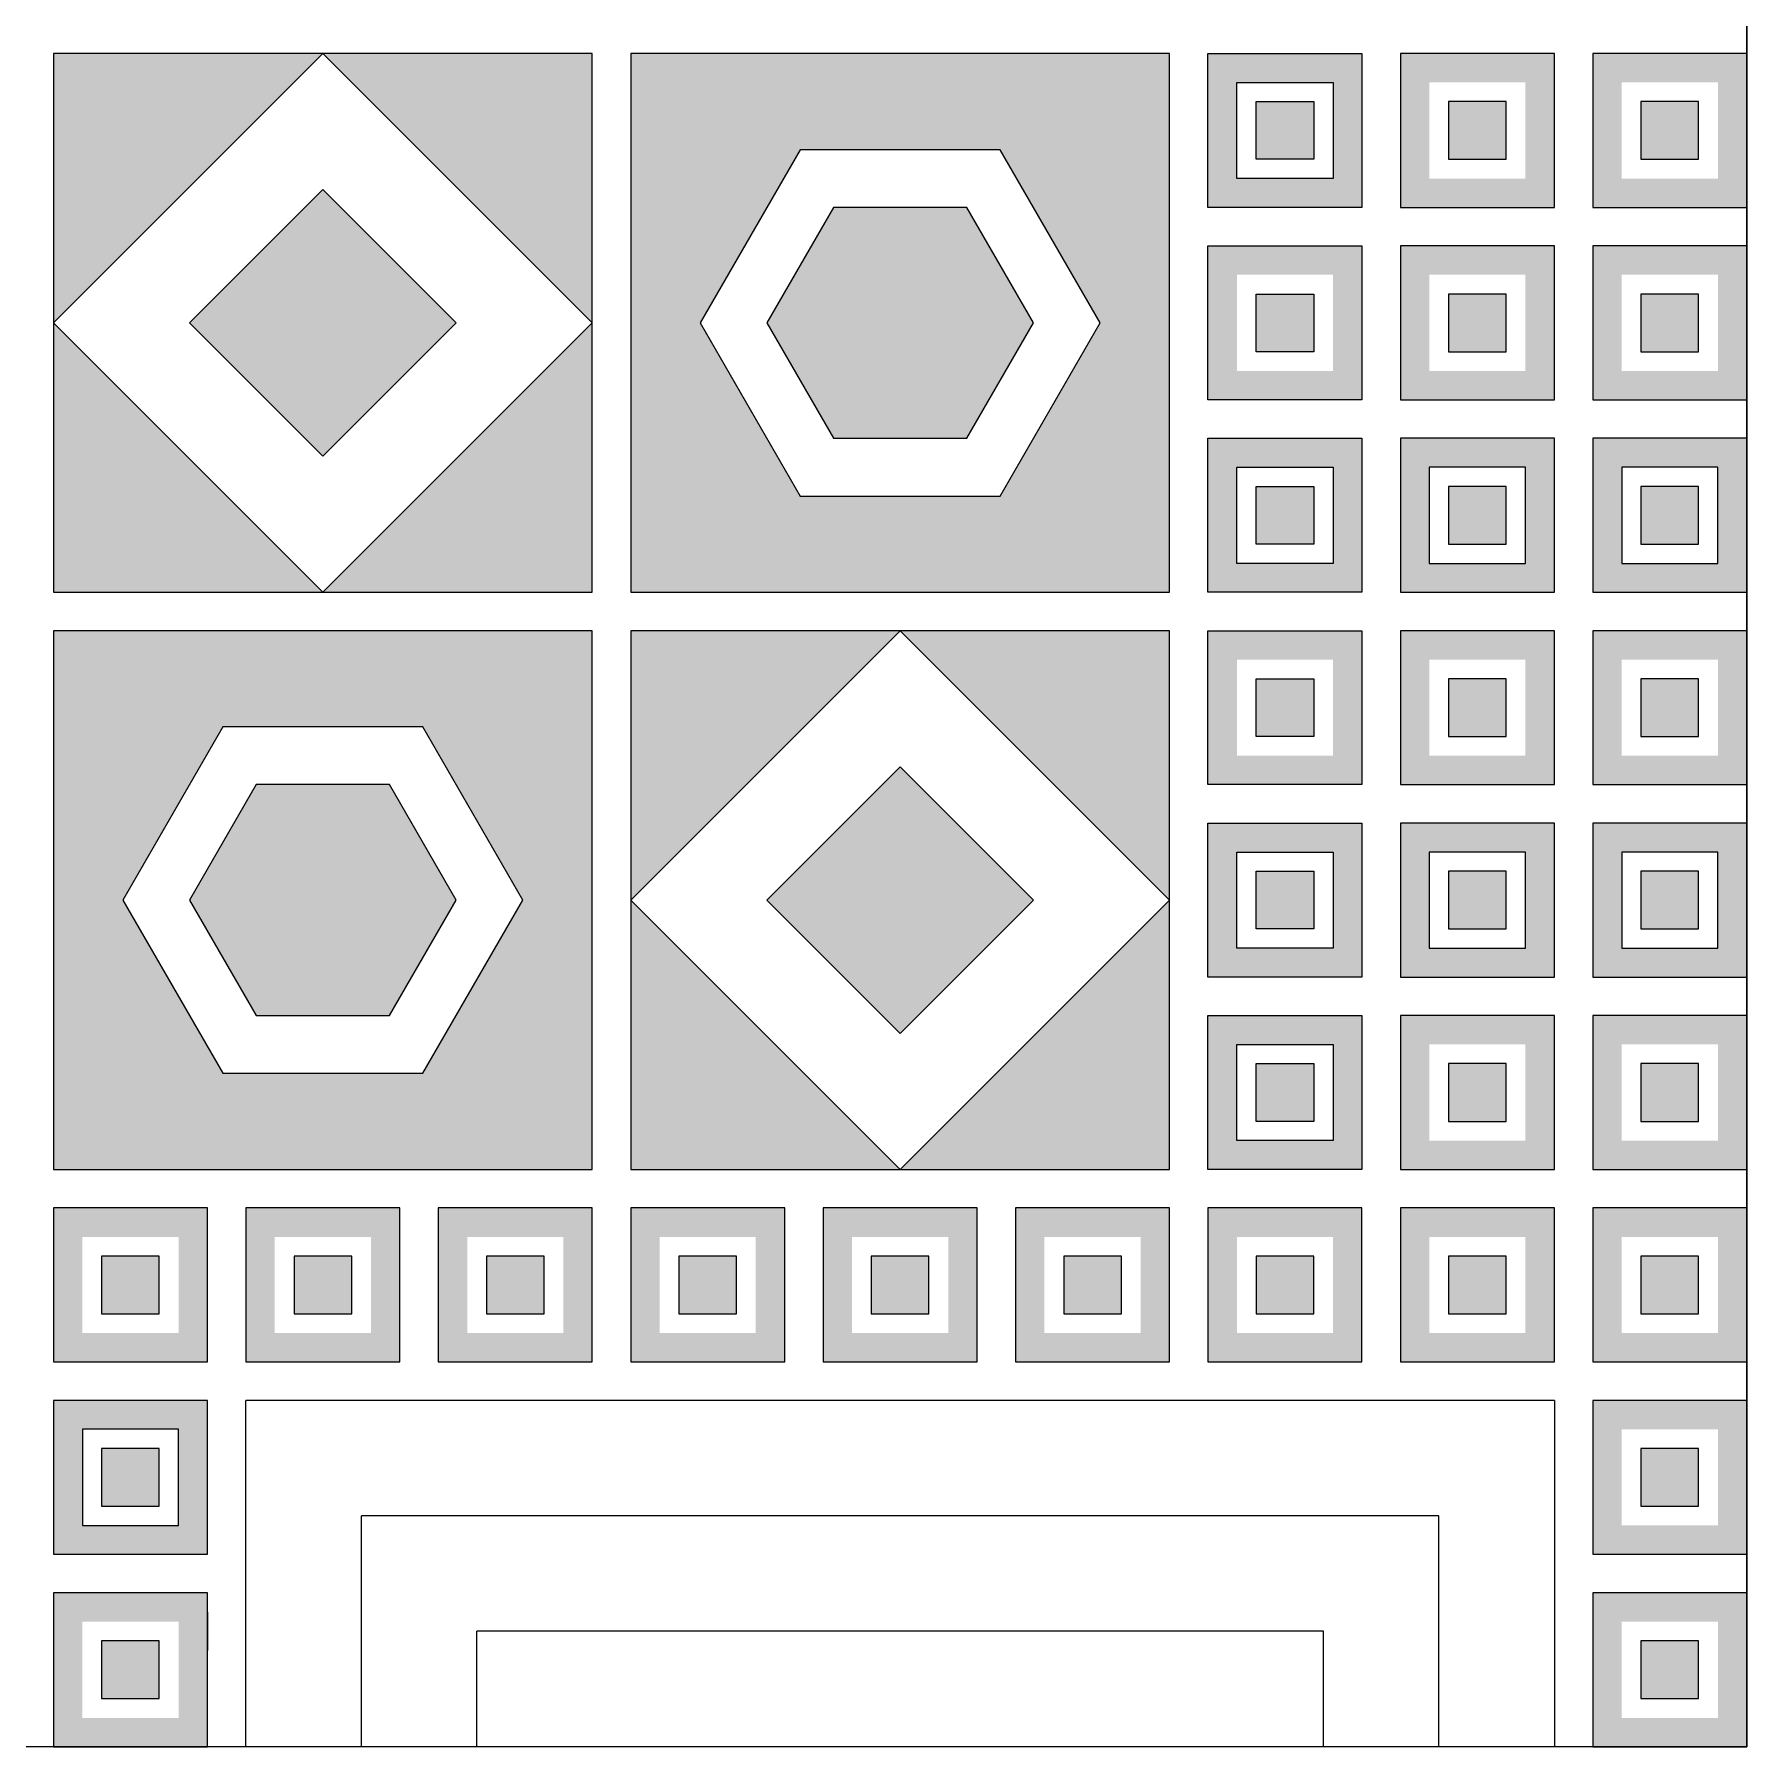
# Model space of a CAD drawing. Header units: millimetres. Extents: x -105 to 786, y -24 to 949.
# Drawn here: x 398.3 to 487.3, y 81.3 to 170.3 of the extents above; entities that cross this region are included whole.
import ezdxf

# ---------------------------------------------------------------- set-up
doc = ezdxf.new("R2010")
doc.units = ezdxf.units.MM

msp = doc.modelspace()

# ---------------------------------------------------------------- hatches: boundary and pattern name
at = {"true_color": 0x7aafdf}
h = msp.add_hatch(color=143, dxfattribs=at)
h.dxf.hatch_style = 1
h.paths.add_polyline_path([(427.299, 155.282), (413.299, 141.282), (427.299, 141.282)])
h.paths.add_polyline_path([(427.299, 169.282), (413.299, 169.282), (427.299, 155.282)])
h.paths.add_polyline_path([(413.299, 169.282), (399.299, 169.282), (399.299, 155.282)])
h.paths.add_polyline_path([(399.299, 155.282), (399.299, 141.282), (413.299, 141.282)])
h.paths.add_polyline_path([(450.227, 155.282), (446.763, 161.282), (439.835, 161.282), (436.371, 155.282), (439.835, 149.282), (446.763, 149.282)])
at = {"true_color": 0x636466}
h = msp.add_hatch(color=251, dxfattribs=at)
h.dxf.hatch_style = 1
h.paths.add_polyline_path([(413.299, 162.21), (406.37, 155.282), (413.299, 148.353), (420.228, 155.282)])
h.paths.add_polyline_path([(457.299, 169.282), (429.299, 169.282), (429.299, 141.282), (457.299, 141.282)])
h.paths.add_polyline_path([(432.907, 155.282), (438.103, 164.282), (448.495, 164.282), (453.691, 155.282), (448.495, 146.282), (438.103, 146.282)], flags=16)
h.paths.add_polyline_path([(439.835, 149.282), (436.371, 155.282), (439.835, 161.282), (446.763, 161.282), (450.227, 155.282), (446.763, 149.282)], flags=0)
h = msp.add_hatch(color=12)
h.dxf.hatch_style = 1
h.paths.add_polyline_path([(459.299, 169.282), (467.299, 169.282), (467.299, 161.282), (459.299, 161.282)])
h.paths.add_polyline_path([(460.799, 167.782), (460.799, 162.782), (465.799, 162.782), (465.799, 167.782)], flags=16)
h.paths.add_polyline_path([(461.799, 166.782), (461.799, 163.782), (464.799, 163.782), (464.799, 166.782)], flags=0)
h.paths.add_polyline_path([(461.799, 166.782), (464.799, 166.782), (464.799, 163.782), (461.799, 163.782)], flags=0)
h = msp.add_hatch(color=12)
h.dxf.hatch_style = 1
h.paths.add_polyline_path([(469.299, 161.282), (477.299, 161.282), (477.299, 169.282), (469.299, 169.282)])
h.paths.add_polyline_path([(470.799, 162.782), (470.799, 167.782), (475.799, 167.782), (475.799, 162.782)], flags=16)
h.paths.add_polyline_path([(471.799, 163.782), (471.799, 166.782), (474.799, 166.782), (474.799, 163.782)], flags=0)
h.paths.add_polyline_path([(471.799, 163.782), (474.799, 163.782), (474.799, 166.782), (471.799, 166.782)], flags=0)
h = msp.add_hatch(color=12)
h.dxf.hatch_style = 1
h.paths.add_polyline_path([(479.299, 161.282), (487.299, 161.282), (487.299, 169.282), (479.299, 169.282)])
h.paths.add_polyline_path([(480.799, 162.782), (480.799, 167.782), (485.799, 167.782), (485.799, 162.782)], flags=16)
h.paths.add_polyline_path([(481.799, 163.782), (481.799, 166.782), (484.799, 166.782), (484.799, 163.782)], flags=0)
h.paths.add_polyline_path([(481.799, 163.782), (484.799, 163.782), (484.799, 166.782), (481.799, 166.782)], flags=0)
h = msp.add_hatch(color=12)
h.dxf.hatch_style = 1
h.paths.add_polyline_path([(461.799, 166.782), (464.799, 166.782), (464.799, 163.782), (461.799, 163.782)])
h = msp.add_hatch(color=12)
h.dxf.hatch_style = 1
h.paths.add_polyline_path([(471.799, 163.782), (474.799, 163.782), (474.799, 166.782), (471.799, 166.782)])
h = msp.add_hatch(color=12)
h.dxf.hatch_style = 1
h.paths.add_polyline_path([(481.799, 163.782), (484.799, 163.782), (484.799, 166.782), (481.799, 166.782)])
h = msp.add_hatch(color=12)
h.dxf.hatch_style = 1
h.paths.add_polyline_path([(459.299, 159.282), (467.299, 159.282), (467.299, 151.282), (459.299, 151.282)])
h.paths.add_polyline_path([(460.799, 157.782), (460.799, 152.782), (465.799, 152.782), (465.799, 157.782)], flags=16)
h.paths.add_polyline_path([(461.799, 156.782), (461.799, 153.782), (464.799, 153.782), (464.799, 156.782)], flags=0)
h.paths.add_polyline_path([(461.799, 156.782), (464.799, 156.782), (464.799, 153.782), (461.799, 153.782)], flags=0)
h = msp.add_hatch(color=12)
h.dxf.hatch_style = 1
h.paths.add_polyline_path([(469.299, 151.282), (477.299, 151.282), (477.299, 159.282), (469.299, 159.282)])
h.paths.add_polyline_path([(470.799, 152.782), (470.799, 157.782), (475.799, 157.782), (475.799, 152.782)], flags=16)
h.paths.add_polyline_path([(471.799, 153.782), (471.799, 156.782), (474.799, 156.782), (474.799, 153.782)], flags=0)
h.paths.add_polyline_path([(471.799, 153.782), (474.799, 153.782), (474.799, 156.782), (471.799, 156.782)], flags=0)
h = msp.add_hatch(color=12)
h.dxf.hatch_style = 1
h.paths.add_polyline_path([(479.299, 151.282), (487.299, 151.282), (487.299, 159.282), (479.299, 159.282)])
h.paths.add_polyline_path([(480.799, 152.782), (480.799, 157.782), (485.799, 157.782), (485.799, 152.782)], flags=16)
h.paths.add_polyline_path([(481.799, 153.782), (481.799, 156.782), (484.799, 156.782), (484.799, 153.782)], flags=0)
h.paths.add_polyline_path([(481.799, 153.782), (484.799, 153.782), (484.799, 156.782), (481.799, 156.782)], flags=0)
h = msp.add_hatch(color=12)
h.dxf.hatch_style = 1
h.paths.add_polyline_path([(461.799, 156.782), (464.799, 156.782), (464.799, 153.782), (461.799, 153.782)])
h = msp.add_hatch(color=12)
h.dxf.hatch_style = 1
h.paths.add_polyline_path([(471.799, 153.782), (474.799, 153.782), (474.799, 156.782), (471.799, 156.782)])
h = msp.add_hatch(color=12)
h.dxf.hatch_style = 1
h.paths.add_polyline_path([(481.799, 153.782), (484.799, 153.782), (484.799, 156.782), (481.799, 156.782)])
h = msp.add_hatch(color=12)
h.dxf.hatch_style = 1
h.paths.add_polyline_path([(459.299, 149.282), (467.299, 149.282), (467.299, 141.282), (459.299, 141.282)])
h.paths.add_polyline_path([(460.799, 147.782), (460.799, 142.782), (465.799, 142.782), (465.799, 147.782)], flags=16)
h.paths.add_polyline_path([(461.799, 146.782), (461.799, 143.782), (464.799, 143.782), (464.799, 146.782)], flags=0)
h.paths.add_polyline_path([(461.799, 146.782), (464.799, 146.782), (464.799, 143.782), (461.799, 143.782)], flags=0)
h = msp.add_hatch(color=12)
h.dxf.hatch_style = 1
h.paths.add_polyline_path([(469.299, 141.282), (477.299, 141.282), (477.299, 149.282), (469.299, 149.282)])
h.paths.add_polyline_path([(470.799, 142.782), (470.799, 147.782), (475.799, 147.782), (475.799, 142.782)], flags=16)
h.paths.add_polyline_path([(471.799, 143.782), (471.799, 146.782), (474.799, 146.782), (474.799, 143.782)], flags=0)
h.paths.add_polyline_path([(471.799, 143.782), (474.799, 143.782), (474.799, 146.782), (471.799, 146.782)], flags=0)
h = msp.add_hatch(color=12)
h.dxf.hatch_style = 1
h.paths.add_polyline_path([(479.299, 141.282), (487.299, 141.282), (487.299, 149.282), (479.299, 149.282)])
h.paths.add_polyline_path([(480.799, 142.782), (480.799, 147.782), (485.799, 147.782), (485.799, 142.782)], flags=16)
h.paths.add_polyline_path([(481.799, 143.782), (481.799, 146.782), (484.799, 146.782), (484.799, 143.782)], flags=0)
h.paths.add_polyline_path([(481.799, 143.782), (484.799, 143.782), (484.799, 146.782), (481.799, 146.782)], flags=0)
h = msp.add_hatch(color=12)
h.dxf.hatch_style = 1
h.paths.add_polyline_path([(461.799, 146.782), (464.799, 146.782), (464.799, 143.782), (461.799, 143.782)])
h = msp.add_hatch(color=12)
h.dxf.hatch_style = 1
h.paths.add_polyline_path([(471.799, 143.782), (474.799, 143.782), (474.799, 146.782), (471.799, 146.782)])
h = msp.add_hatch(color=12)
h.dxf.hatch_style = 1
h.paths.add_polyline_path([(481.799, 143.782), (484.799, 143.782), (484.799, 146.782), (481.799, 146.782)])
h = msp.add_hatch(color=251, dxfattribs=at)
h.dxf.hatch_style = 1
h.paths.add_polyline_path([(427.299, 139.282), (399.299, 139.282), (399.299, 111.282), (427.299, 111.282)])
h.paths.add_polyline_path([(408.103, 134.282), (418.495, 134.282), (423.691, 125.282), (418.495, 116.282), (408.103, 116.282), (402.907, 125.282)], flags=16)
h.paths.add_polyline_path([(409.835, 131.282), (416.763, 131.282), (420.227, 125.282), (416.763, 119.282), (409.835, 119.282), (406.371, 125.282)], flags=0)
at = {"true_color": 0x7aafdf}
h = msp.add_hatch(color=143, dxfattribs=at)
h.dxf.hatch_style = 1
h.paths.add_polyline_path([(429.299, 125.282), (429.299, 111.282), (443.299, 111.282)])
h.paths.add_polyline_path([(443.299, 139.282), (429.299, 139.282), (429.299, 125.282)])
h.paths.add_polyline_path([(457.299, 139.282), (443.299, 139.282), (457.299, 125.282)])
h.paths.add_polyline_path([(457.299, 125.282), (443.299, 111.282), (457.299, 111.282)])
h = msp.add_hatch(color=12)
h.dxf.hatch_style = 1
h.paths.add_polyline_path([(459.299, 139.282), (467.299, 139.282), (467.299, 131.282), (459.299, 131.282)])
h.paths.add_polyline_path([(460.799, 137.782), (460.799, 132.782), (465.799, 132.782), (465.799, 137.782)], flags=16)
h.paths.add_polyline_path([(461.799, 136.782), (461.799, 133.782), (464.799, 133.782), (464.799, 136.782)], flags=0)
h.paths.add_polyline_path([(461.799, 136.782), (464.799, 136.782), (464.799, 133.782), (461.799, 133.782)], flags=0)
h = msp.add_hatch(color=12)
h.dxf.hatch_style = 1
h.paths.add_polyline_path([(469.299, 131.282), (477.299, 131.282), (477.299, 139.282), (469.299, 139.282)])
h.paths.add_polyline_path([(470.799, 132.782), (470.799, 137.782), (475.799, 137.782), (475.799, 132.782)], flags=16)
h.paths.add_polyline_path([(471.799, 133.782), (471.799, 136.782), (474.799, 136.782), (474.799, 133.782)], flags=0)
h.paths.add_polyline_path([(471.799, 133.782), (474.799, 133.782), (474.799, 136.782), (471.799, 136.782)], flags=0)
h = msp.add_hatch(color=12)
h.dxf.hatch_style = 1
h.paths.add_polyline_path([(479.299, 131.282), (487.299, 131.282), (487.299, 139.282), (479.299, 139.282)])
h.paths.add_polyline_path([(480.799, 132.782), (480.799, 137.782), (485.799, 137.782), (485.799, 132.782)], flags=16)
h.paths.add_polyline_path([(481.799, 133.782), (481.799, 136.782), (484.799, 136.782), (484.799, 133.782)], flags=0)
h.paths.add_polyline_path([(481.799, 133.782), (484.799, 133.782), (484.799, 136.782), (481.799, 136.782)], flags=0)
h = msp.add_hatch(color=12)
h.dxf.hatch_style = 1
h.paths.add_polyline_path([(461.799, 136.782), (464.799, 136.782), (464.799, 133.782), (461.799, 133.782)])
h = msp.add_hatch(color=12)
h.dxf.hatch_style = 1
h.paths.add_polyline_path([(471.799, 133.782), (474.799, 133.782), (474.799, 136.782), (471.799, 136.782)])
h = msp.add_hatch(color=12)
h.dxf.hatch_style = 1
h.paths.add_polyline_path([(481.799, 133.782), (484.799, 133.782), (484.799, 136.782), (481.799, 136.782)])
at = {"true_color": 0x636466}
h = msp.add_hatch(color=251, dxfattribs=at)
h.dxf.hatch_style = 1
h.paths.add_polyline_path([(450.228, 125.282), (443.299, 132.21), (436.37, 125.282), (443.299, 118.353)])
at = {"true_color": 0x7aafdf}
h = msp.add_hatch(color=143, dxfattribs=at)
h.dxf.hatch_style = 1
h.paths.add_polyline_path([(420.227, 125.282), (416.763, 131.282), (409.835, 131.282), (406.371, 125.282), (409.835, 119.282), (416.763, 119.282)])
h = msp.add_hatch(color=12)
h.dxf.hatch_style = 1
h.paths.add_polyline_path([(459.299, 129.282), (467.299, 129.282), (467.299, 121.282), (459.299, 121.282)])
h.paths.add_polyline_path([(460.799, 127.782), (460.799, 122.782), (465.799, 122.782), (465.799, 127.782)], flags=16)
h.paths.add_polyline_path([(461.799, 126.782), (461.799, 123.782), (464.799, 123.782), (464.799, 126.782)], flags=0)
h.paths.add_polyline_path([(461.799, 126.782), (464.799, 126.782), (464.799, 123.782), (461.799, 123.782)], flags=0)
h = msp.add_hatch(color=12)
h.dxf.hatch_style = 1
h.paths.add_polyline_path([(469.299, 121.282), (477.299, 121.282), (477.299, 129.282), (469.299, 129.282)])
h.paths.add_polyline_path([(470.799, 122.782), (470.799, 127.782), (475.799, 127.782), (475.799, 122.782)], flags=16)
h.paths.add_polyline_path([(471.799, 123.782), (471.799, 126.782), (474.799, 126.782), (474.799, 123.782)], flags=0)
h.paths.add_polyline_path([(471.799, 123.782), (474.799, 123.782), (474.799, 126.782), (471.799, 126.782)], flags=0)
h = msp.add_hatch(color=12)
h.dxf.hatch_style = 1
h.paths.add_polyline_path([(479.299, 121.282), (487.299, 121.282), (487.299, 129.282), (479.299, 129.282)])
h.paths.add_polyline_path([(480.799, 122.782), (480.799, 127.782), (485.799, 127.782), (485.799, 122.782)], flags=16)
h.paths.add_polyline_path([(481.799, 123.782), (481.799, 126.782), (484.799, 126.782), (484.799, 123.782)], flags=0)
h.paths.add_polyline_path([(481.799, 123.782), (484.799, 123.782), (484.799, 126.782), (481.799, 126.782)], flags=0)
h = msp.add_hatch(color=12)
h.dxf.hatch_style = 1
h.paths.add_polyline_path([(461.799, 126.782), (464.799, 126.782), (464.799, 123.782), (461.799, 123.782)])
h = msp.add_hatch(color=12)
h.dxf.hatch_style = 1
h.paths.add_polyline_path([(471.799, 123.782), (474.799, 123.782), (474.799, 126.782), (471.799, 126.782)])
h = msp.add_hatch(color=12)
h.dxf.hatch_style = 1
h.paths.add_polyline_path([(481.799, 123.782), (484.799, 123.782), (484.799, 126.782), (481.799, 126.782)])
h = msp.add_hatch(color=12)
h.dxf.hatch_style = 1
h.paths.add_polyline_path([(459.299, 119.282), (467.299, 119.282), (467.299, 111.282), (459.299, 111.282)])
h.paths.add_polyline_path([(460.799, 117.782), (460.799, 112.782), (465.799, 112.782), (465.799, 117.782)], flags=16)
h.paths.add_polyline_path([(461.799, 116.782), (461.799, 113.782), (464.799, 113.782), (464.799, 116.782)], flags=0)
h.paths.add_polyline_path([(461.799, 116.782), (464.799, 116.782), (464.799, 113.782), (461.799, 113.782)], flags=0)
h = msp.add_hatch(color=12)
h.dxf.hatch_style = 1
h.paths.add_polyline_path([(469.299, 111.282), (477.299, 111.282), (477.299, 119.282), (469.299, 119.282)])
h.paths.add_polyline_path([(470.799, 112.782), (470.799, 117.782), (475.799, 117.782), (475.799, 112.782)], flags=16)
h.paths.add_polyline_path([(471.799, 113.782), (471.799, 116.782), (474.799, 116.782), (474.799, 113.782)], flags=0)
h.paths.add_polyline_path([(471.799, 113.782), (474.799, 113.782), (474.799, 116.782), (471.799, 116.782)], flags=0)
h = msp.add_hatch(color=12)
h.dxf.hatch_style = 1
h.paths.add_polyline_path([(479.299, 111.282), (487.299, 111.282), (487.299, 119.282), (479.299, 119.282)])
h.paths.add_polyline_path([(480.799, 112.782), (480.799, 117.782), (485.799, 117.782), (485.799, 112.782)], flags=16)
h.paths.add_polyline_path([(481.799, 113.782), (481.799, 116.782), (484.799, 116.782), (484.799, 113.782)], flags=0)
h.paths.add_polyline_path([(481.799, 113.782), (484.799, 113.782), (484.799, 116.782), (481.799, 116.782)], flags=0)
h = msp.add_hatch(color=12)
h.dxf.hatch_style = 1
h.paths.add_polyline_path([(461.799, 116.782), (464.799, 116.782), (464.799, 113.782), (461.799, 113.782)])
h = msp.add_hatch(color=12)
h.dxf.hatch_style = 1
h.paths.add_polyline_path([(471.799, 113.782), (474.799, 113.782), (474.799, 116.782), (471.799, 116.782)])
h = msp.add_hatch(color=12)
h.dxf.hatch_style = 1
h.paths.add_polyline_path([(481.799, 113.782), (484.799, 113.782), (484.799, 116.782), (481.799, 116.782)])
h = msp.add_hatch(color=12)
h.dxf.hatch_style = 1
h.paths.add_polyline_path([(399.299, 101.282), (407.299, 101.282), (407.299, 109.282), (399.299, 109.282)])
h.paths.add_polyline_path([(400.799, 102.782), (400.799, 107.782), (405.799, 107.782), (405.799, 102.782)], flags=16)
h.paths.add_polyline_path([(401.799, 103.782), (401.799, 106.782), (404.799, 106.782), (404.799, 103.782)], flags=0)
h.paths.add_polyline_path([(401.799, 103.782), (404.799, 103.782), (404.799, 106.782), (401.799, 106.782)], flags=0)
h = msp.add_hatch(color=12)
h.dxf.hatch_style = 1
h.paths.add_polyline_path([(409.299, 101.282), (417.299, 101.282), (417.299, 109.282), (409.299, 109.282)])
h.paths.add_polyline_path([(410.799, 102.782), (410.799, 107.782), (415.799, 107.782), (415.799, 102.782)], flags=16)
h.paths.add_polyline_path([(411.799, 103.782), (411.799, 106.782), (414.799, 106.782), (414.799, 103.782)], flags=0)
h.paths.add_polyline_path([(411.799, 103.782), (414.799, 103.782), (414.799, 106.782), (411.799, 106.782)], flags=0)
h = msp.add_hatch(color=12)
h.dxf.hatch_style = 1
h.paths.add_polyline_path([(419.299, 101.282), (427.299, 101.282), (427.299, 109.282), (419.299, 109.282)])
h.paths.add_polyline_path([(420.799, 102.782), (420.799, 107.782), (425.799, 107.782), (425.799, 102.782)], flags=16)
h.paths.add_polyline_path([(421.799, 103.782), (421.799, 106.782), (424.799, 106.782), (424.799, 103.782)], flags=0)
h.paths.add_polyline_path([(421.799, 103.782), (424.799, 103.782), (424.799, 106.782), (421.799, 106.782)], flags=0)
h = msp.add_hatch(color=12)
h.dxf.hatch_style = 1
h.paths.add_polyline_path([(429.299, 101.282), (437.299, 101.282), (437.299, 109.282), (429.299, 109.282)])
h.paths.add_polyline_path([(430.799, 102.782), (430.799, 107.782), (435.799, 107.782), (435.799, 102.782)], flags=16)
h.paths.add_polyline_path([(431.799, 103.782), (431.799, 106.782), (434.799, 106.782), (434.799, 103.782)], flags=0)
h.paths.add_polyline_path([(431.799, 103.782), (434.799, 103.782), (434.799, 106.782), (431.799, 106.782)], flags=0)
h = msp.add_hatch(color=12)
h.dxf.hatch_style = 1
h.paths.add_polyline_path([(439.299, 101.282), (447.299, 101.282), (447.299, 109.282), (439.299, 109.282)])
h.paths.add_polyline_path([(440.799, 102.782), (440.799, 107.782), (445.799, 107.782), (445.799, 102.782)], flags=16)
h.paths.add_polyline_path([(441.799, 103.782), (441.799, 106.782), (444.799, 106.782), (444.799, 103.782)], flags=0)
h.paths.add_polyline_path([(441.799, 103.782), (444.799, 103.782), (444.799, 106.782), (441.799, 106.782)], flags=0)
h = msp.add_hatch(color=12)
h.dxf.hatch_style = 1
h.paths.add_polyline_path([(449.299, 101.282), (457.299, 101.282), (457.299, 109.282), (449.299, 109.282)])
h.paths.add_polyline_path([(450.799, 102.782), (450.799, 107.782), (455.799, 107.782), (455.799, 102.782)], flags=16)
h.paths.add_polyline_path([(451.799, 103.782), (451.799, 106.782), (454.799, 106.782), (454.799, 103.782)], flags=0)
h.paths.add_polyline_path([(451.799, 103.782), (454.799, 103.782), (454.799, 106.782), (451.799, 106.782)], flags=0)
h = msp.add_hatch(color=12)
h.dxf.hatch_style = 1
h.paths.add_polyline_path([(459.299, 101.282), (467.299, 101.282), (467.299, 109.282), (459.299, 109.282)])
h.paths.add_polyline_path([(460.799, 102.782), (460.799, 107.782), (465.799, 107.782), (465.799, 102.782)], flags=16)
h.paths.add_polyline_path([(461.799, 103.782), (461.799, 106.782), (464.799, 106.782), (464.799, 103.782)], flags=0)
h.paths.add_polyline_path([(461.799, 103.782), (464.799, 103.782), (464.799, 106.782), (461.799, 106.782)], flags=0)
h = msp.add_hatch(color=12)
h.dxf.hatch_style = 1
h.paths.add_polyline_path([(469.299, 101.282), (477.299, 101.282), (477.299, 109.282), (469.299, 109.282)])
h.paths.add_polyline_path([(470.799, 102.782), (470.799, 107.782), (475.799, 107.782), (475.799, 102.782)], flags=16)
h.paths.add_polyline_path([(471.799, 103.782), (471.799, 106.782), (474.799, 106.782), (474.799, 103.782)], flags=0)
h.paths.add_polyline_path([(471.799, 103.782), (474.799, 103.782), (474.799, 106.782), (471.799, 106.782)], flags=0)
h = msp.add_hatch(color=12)
h.dxf.hatch_style = 1
h.paths.add_polyline_path([(479.299, 101.282), (487.299, 101.282), (487.299, 109.282), (479.299, 109.282)])
h.paths.add_polyline_path([(480.799, 102.782), (480.799, 107.782), (485.799, 107.782), (485.799, 102.782)], flags=16)
h.paths.add_polyline_path([(481.799, 103.782), (481.799, 106.782), (484.799, 106.782), (484.799, 103.782)], flags=0)
h.paths.add_polyline_path([(481.799, 103.782), (484.799, 103.782), (484.799, 106.782), (481.799, 106.782)], flags=0)
h = msp.add_hatch(color=12)
h.dxf.hatch_style = 1
h.paths.add_polyline_path([(401.799, 103.782), (404.799, 103.782), (404.799, 106.782), (401.799, 106.782)])
h = msp.add_hatch(color=12)
h.dxf.hatch_style = 1
h.paths.add_polyline_path([(411.799, 103.782), (414.799, 103.782), (414.799, 106.782), (411.799, 106.782)])
h = msp.add_hatch(color=12)
h.dxf.hatch_style = 1
h.paths.add_polyline_path([(421.799, 103.782), (424.799, 103.782), (424.799, 106.782), (421.799, 106.782)])
h = msp.add_hatch(color=12)
h.dxf.hatch_style = 1
h.paths.add_polyline_path([(431.799, 103.782), (434.799, 103.782), (434.799, 106.782), (431.799, 106.782)])
h = msp.add_hatch(color=12)
h.dxf.hatch_style = 1
h.paths.add_polyline_path([(441.799, 103.782), (444.799, 103.782), (444.799, 106.782), (441.799, 106.782)])
h = msp.add_hatch(color=12)
h.dxf.hatch_style = 1
h.paths.add_polyline_path([(451.799, 103.782), (454.799, 103.782), (454.799, 106.782), (451.799, 106.782)])
h = msp.add_hatch(color=12)
h.dxf.hatch_style = 1
h.paths.add_polyline_path([(461.799, 103.782), (464.799, 103.782), (464.799, 106.782), (461.799, 106.782)])
h = msp.add_hatch(color=12)
h.dxf.hatch_style = 1
h.paths.add_polyline_path([(471.799, 103.782), (474.799, 103.782), (474.799, 106.782), (471.799, 106.782)])
h = msp.add_hatch(color=12)
h.dxf.hatch_style = 1
h.paths.add_polyline_path([(481.799, 103.782), (484.799, 103.782), (484.799, 106.782), (481.799, 106.782)])
h = msp.add_hatch(color=12)
h.dxf.hatch_style = 1
h.paths.add_polyline_path([(399.299, 91.282), (407.299, 91.282), (407.299, 99.282), (399.299, 99.282)])
h.paths.add_polyline_path([(400.799, 92.782), (400.799, 97.782), (405.799, 97.782), (405.799, 92.782)], flags=16)
h.paths.add_polyline_path([(401.799, 93.782), (401.799, 96.782), (404.799, 96.782), (404.799, 93.782)], flags=0)
h.paths.add_polyline_path([(401.799, 93.782), (404.799, 93.782), (404.799, 96.782), (401.799, 96.782)], flags=0)
h = msp.add_hatch(color=12)
h.dxf.hatch_style = 1
h.paths.add_polyline_path([(479.299, 91.282), (487.299, 91.282), (487.299, 99.282), (479.299, 99.282)])
h.paths.add_polyline_path([(480.799, 92.782), (480.799, 97.782), (485.799, 97.782), (485.799, 92.782)], flags=16)
h.paths.add_polyline_path([(481.799, 93.782), (481.799, 96.782), (484.799, 96.782), (484.799, 93.782)], flags=0)
h.paths.add_polyline_path([(481.799, 93.782), (484.799, 93.782), (484.799, 96.782), (481.799, 96.782)], flags=0)
h = msp.add_hatch(color=12)
h.dxf.hatch_style = 1
h.paths.add_polyline_path([(401.799, 93.782), (404.799, 93.782), (404.799, 96.782), (401.799, 96.782)])
h = msp.add_hatch(color=12)
h.dxf.hatch_style = 1
h.paths.add_polyline_path([(481.799, 93.782), (484.799, 93.782), (484.799, 96.782), (481.799, 96.782)])
h = msp.add_hatch(color=12)
h.dxf.hatch_style = 1
h.paths.add_polyline_path([(399.299, 81.282), (407.299, 81.282), (407.299, 89.282), (399.299, 89.282)])
h.paths.add_polyline_path([(400.799, 82.782), (400.799, 87.782), (405.799, 87.782), (405.799, 82.782)], flags=16)
h.paths.add_polyline_path([(401.799, 83.782), (401.799, 86.782), (404.799, 86.782), (404.799, 83.782)], flags=0)
h.paths.add_polyline_path([(401.799, 83.782), (404.799, 83.782), (404.799, 86.782), (401.799, 86.782)], flags=0)
h = msp.add_hatch(color=12)
h.dxf.hatch_style = 1
h.paths.add_polyline_path([(479.299, 81.282), (487.299, 81.282), (487.299, 89.282), (479.299, 89.282)])
h.paths.add_polyline_path([(480.799, 82.782), (480.799, 87.782), (485.799, 87.782), (485.799, 82.782)], flags=16)
h.paths.add_polyline_path([(481.799, 83.782), (481.799, 86.782), (484.799, 86.782), (484.799, 83.782)], flags=0)
h.paths.add_polyline_path([(481.799, 83.782), (484.799, 83.782), (484.799, 86.782), (481.799, 86.782)], flags=0)
h = msp.add_hatch(color=12)
h.dxf.hatch_style = 1
h.paths.add_polyline_path([(401.799, 83.782), (404.799, 83.782), (404.799, 86.782), (401.799, 86.782)])
h = msp.add_hatch(color=12)
h.dxf.hatch_style = 1
h.paths.add_polyline_path([(481.799, 83.782), (484.799, 83.782), (484.799, 86.782), (481.799, 86.782)])

# ---------------------------------------------------------------- linework, layer by layer
for p, q in [((487.299, 439.282), (487.299, 81.282)), ((487.299, 81.282), (487.299, 439.282)), ((399.299, 155.282), (413.299, 169.282)), ((413.299, 169.282), (427.299, 155.282)), ((487.299, 168.282), (487.299, 166.282)), ((406.37, 155.282), (413.299, 162.21)), ((413.299, 162.21), (420.228, 155.282)), ((413.299, 141.282), (399.299, 155.282)), ((413.299, 148.353), (406.37, 155.282)), ((427.299, 155.282), (413.299, 141.282)), ((420.228, 155.282), (413.299, 148.353)), ((487.299, 149.282), (479.299, 149.282)), ((429.299, 125.282), (443.299, 139.282)), ((443.299, 139.282), (457.299, 125.282)), ((487.299, 138.282), (487.299, 136.282)), ((436.37, 125.282), (443.299, 132.21)), ((443.299, 132.21), (450.228, 125.282)), ((443.299, 111.282), (429.299, 125.282)), ((443.299, 118.353), (436.37, 125.282)), ((457.299, 125.282), (443.299, 111.282)), ((450.228, 125.282), (443.299, 118.353)), ((487.299, 118.282), (487.299, 116.282)), ((407.299, 99.282), (399.299, 99.282)), ((477.299, 99.282), (409.299, 99.282)), ((409.299, 81.282), (409.299, 99.282)), ((477.299, 99.282), (477.299, 81.282)), ((487.299, 98.282), (487.299, 96.282)), ((471.299, 93.282), (415.299, 93.282)), ((415.299, 81.282), (415.299, 93.282)), ((471.299, 81.282), (471.299, 93.282)), ((407.299, 88.282), (407.299, 86.282)), ((465.299, 87.282), (421.299, 87.282)), ((421.299, 81.282), (421.299, 87.282)), ((465.299, 81.282), (465.299, 87.282)), ((407.299, 81.282), (209.299, 81.282)), ((487.299, 81.282), (399.299, 81.282))]:
    msp.add_line(p, q)
for points in [[(399.299, 141.282), (427.299, 141.282), (427.299, 169.282), (399.299, 169.282)], [(429.299, 141.282), (457.299, 141.282), (457.299, 169.282), (429.299, 169.282)], [(467.299, 161.282), (459.299, 161.282), (459.299, 169.282), (467.299, 169.282)], [(477.299, 169.282), (469.299, 169.282), (469.299, 161.282), (477.299, 161.282)], [(487.299, 169.282), (479.299, 169.282), (479.299, 161.282), (487.299, 161.282)], [(465.799, 162.782), (460.799, 162.782), (460.799, 167.782), (465.799, 167.782)], [(464.799, 163.782), (461.799, 163.782), (461.799, 166.782), (464.799, 166.782)], [(474.799, 166.782), (471.799, 166.782), (471.799, 163.782), (474.799, 163.782)], [(484.799, 166.782), (481.799, 166.782), (481.799, 163.782), (484.799, 163.782)], [(448.495, 146.282), (453.691, 155.282), (448.495, 164.282), (438.103, 164.282), (432.907, 155.282), (438.103, 146.282)], [(446.763, 149.282), (450.227, 155.282), (446.763, 161.282), (439.835, 161.282), (436.371, 155.282), (439.835, 149.282)], [(467.299, 151.282), (459.299, 151.282), (459.299, 159.282), (467.299, 159.282)], [(477.299, 159.282), (469.299, 159.282), (469.299, 151.282), (477.299, 151.282)], [(487.299, 159.282), (479.299, 159.282), (479.299, 151.282), (487.299, 151.282)], [(464.799, 153.782), (461.799, 153.782), (461.799, 156.782), (464.799, 156.782)], [(474.799, 156.782), (471.799, 156.782), (471.799, 153.782), (474.799, 153.782)], [(484.799, 156.782), (481.799, 156.782), (481.799, 153.782), (484.799, 153.782)], [(467.299, 141.282), (459.299, 141.282), (459.299, 149.282), (467.299, 149.282)], [(477.299, 149.282), (469.299, 149.282), (469.299, 141.282), (477.299, 141.282)], [(487.299, 149.282), (479.299, 149.282), (479.299, 141.282), (487.299, 141.282)], [(465.799, 142.782), (460.799, 142.782), (460.799, 147.782), (465.799, 147.782)], [(475.799, 147.782), (470.799, 147.782), (470.799, 142.782), (475.799, 142.782)], [(485.799, 147.782), (480.799, 147.782), (480.799, 142.782), (485.799, 142.782)], [(464.799, 143.782), (461.799, 143.782), (461.799, 146.782), (464.799, 146.782)], [(474.799, 146.782), (471.799, 146.782), (471.799, 143.782), (474.799, 143.782)], [(484.799, 146.782), (481.799, 146.782), (481.799, 143.782), (484.799, 143.782)], [(399.299, 111.282), (427.299, 111.282), (427.299, 139.282), (399.299, 139.282)], [(429.299, 111.282), (457.299, 111.282), (457.299, 139.282), (429.299, 139.282)], [(467.299, 131.282), (459.299, 131.282), (459.299, 139.282), (467.299, 139.282)], [(477.299, 139.282), (469.299, 139.282), (469.299, 131.282), (477.299, 131.282)], [(487.299, 139.282), (479.299, 139.282), (479.299, 131.282), (487.299, 131.282)], [(464.799, 133.782), (461.799, 133.782), (461.799, 136.782), (464.799, 136.782)], [(474.799, 136.782), (471.799, 136.782), (471.799, 133.782), (474.799, 133.782)], [(484.799, 136.782), (481.799, 136.782), (481.799, 133.782), (484.799, 133.782)], [(418.495, 116.282), (423.691, 125.282), (418.495, 134.282), (408.103, 134.282), (402.907, 125.282), (408.103, 116.282)], [(408.103, 134.282), (402.907, 125.282), (408.103, 116.282), (418.495, 116.282), (423.691, 125.282), (418.495, 134.282)], [(409.835, 131.282), (406.371, 125.282), (409.835, 119.282), (416.763, 119.282), (420.227, 125.282), (416.763, 131.282)], [(467.299, 121.282), (459.299, 121.282), (459.299, 129.282), (467.299, 129.282)], [(477.299, 129.282), (469.299, 129.282), (469.299, 121.282), (477.299, 121.282)], [(487.299, 129.282), (479.299, 129.282), (479.299, 121.282), (487.299, 121.282)], [(465.799, 122.782), (460.799, 122.782), (460.799, 127.782), (465.799, 127.782)], [(475.799, 127.782), (470.799, 127.782), (470.799, 122.782), (475.799, 122.782)], [(485.799, 127.782), (480.799, 127.782), (480.799, 122.782), (485.799, 122.782)], [(464.799, 123.782), (461.799, 123.782), (461.799, 126.782), (464.799, 126.782)], [(474.799, 126.782), (471.799, 126.782), (471.799, 123.782), (474.799, 123.782)], [(484.799, 126.782), (481.799, 126.782), (481.799, 123.782), (484.799, 123.782)], [(467.299, 111.282), (459.299, 111.282), (459.299, 119.282), (467.299, 119.282)], [(477.299, 119.282), (469.299, 119.282), (469.299, 111.282), (477.299, 111.282)], [(487.299, 119.282), (479.299, 119.282), (479.299, 111.282), (487.299, 111.282)], [(465.799, 112.782), (460.799, 112.782), (460.799, 117.782), (465.799, 117.782)], [(464.799, 113.782), (461.799, 113.782), (461.799, 116.782), (464.799, 116.782)], [(474.799, 116.782), (471.799, 116.782), (471.799, 113.782), (474.799, 113.782)], [(484.799, 116.782), (481.799, 116.782), (481.799, 113.782), (484.799, 113.782)], [(407.299, 109.282), (399.299, 109.282), (399.299, 101.282), (407.299, 101.282)], [(417.299, 109.282), (409.299, 109.282), (409.299, 101.282), (417.299, 101.282)], [(427.299, 109.282), (419.299, 109.282), (419.299, 101.282), (427.299, 101.282)], [(437.299, 109.282), (429.299, 109.282), (429.299, 101.282), (437.299, 101.282)], [(447.299, 109.282), (439.299, 109.282), (439.299, 101.282), (447.299, 101.282)], [(457.299, 109.282), (449.299, 109.282), (449.299, 101.282), (457.299, 101.282)], [(467.299, 109.282), (459.299, 109.282), (459.299, 101.282), (467.299, 101.282)], [(477.299, 109.282), (469.299, 109.282), (469.299, 101.282), (477.299, 101.282)], [(487.299, 109.282), (479.299, 109.282), (479.299, 101.282), (487.299, 101.282)], [(404.799, 106.782), (401.799, 106.782), (401.799, 103.782), (404.799, 103.782)], [(414.799, 106.782), (411.799, 106.782), (411.799, 103.782), (414.799, 103.782)], [(424.799, 106.782), (421.799, 106.782), (421.799, 103.782), (424.799, 103.782)], [(434.799, 106.782), (431.799, 106.782), (431.799, 103.782), (434.799, 103.782)], [(444.799, 106.782), (441.799, 106.782), (441.799, 103.782), (444.799, 103.782)], [(454.799, 106.782), (451.799, 106.782), (451.799, 103.782), (454.799, 103.782)], [(464.799, 106.782), (461.799, 106.782), (461.799, 103.782), (464.799, 103.782)], [(474.799, 106.782), (471.799, 106.782), (471.799, 103.782), (474.799, 103.782)], [(484.799, 106.782), (481.799, 106.782), (481.799, 103.782), (484.799, 103.782)], [(407.299, 99.282), (399.299, 99.282), (399.299, 91.282), (407.299, 91.282)], [(487.299, 99.282), (479.299, 99.282), (479.299, 91.282), (487.299, 91.282)], [(405.799, 97.782), (400.799, 97.782), (400.799, 92.782), (405.799, 92.782)], [(404.799, 96.782), (401.799, 96.782), (401.799, 93.782), (404.799, 93.782)], [(484.799, 96.782), (481.799, 96.782), (481.799, 93.782), (484.799, 93.782)], [(407.299, 89.282), (399.299, 89.282), (399.299, 81.282), (407.299, 81.282)], [(487.299, 89.282), (479.299, 89.282), (479.299, 81.282), (487.299, 81.282)], [(404.799, 86.782), (401.799, 86.782), (401.799, 83.782), (404.799, 83.782)], [(484.799, 86.782), (481.799, 86.782), (481.799, 83.782), (484.799, 83.782)]]:
    msp.add_lwpolyline(points, close=True)

doc.saveas('drawing.dxf')
